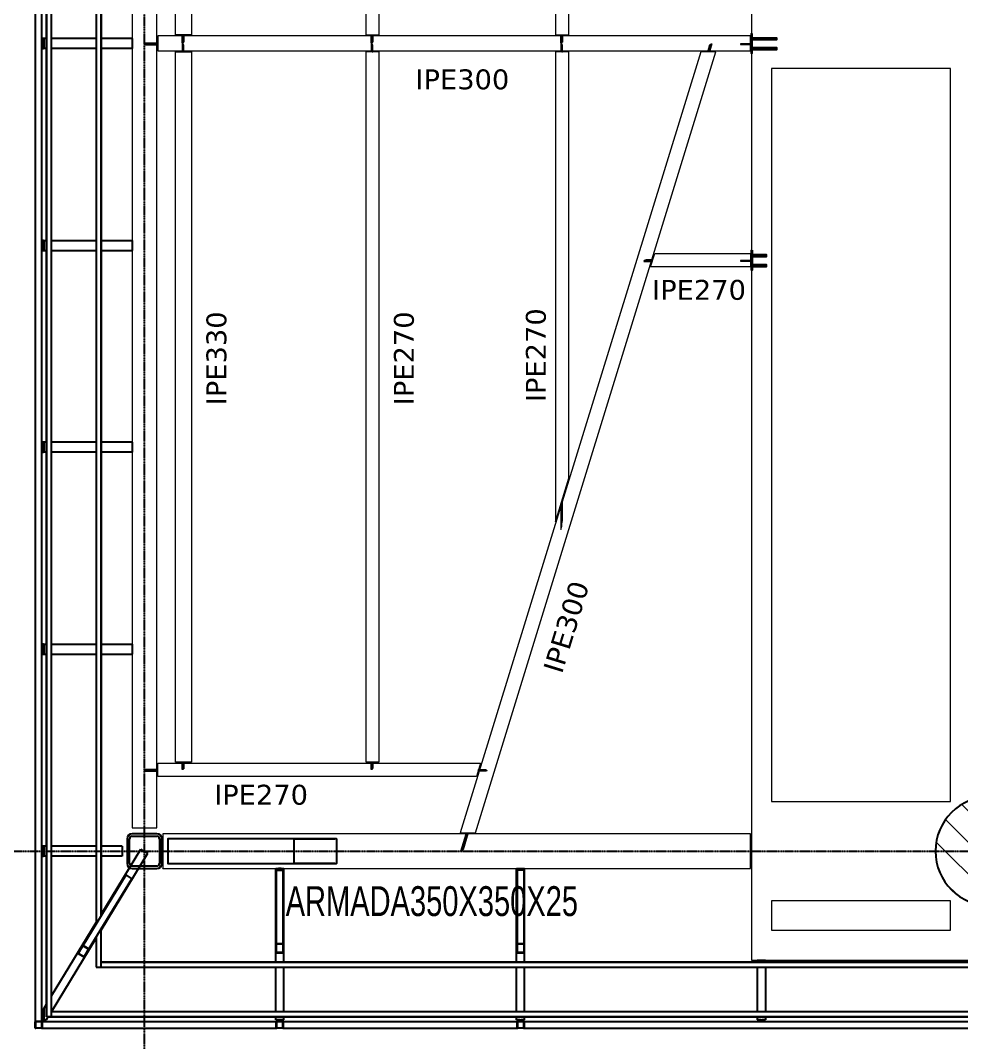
# Model space of a CAD drawing. Header units: millimetres. Extents: x -6598 to 74598, y -11659 to 33736.
# Drawn here: x -1246 to 8212, y -1925 to 8353 of the extents above; entities that cross this region are included whole.
import ezdxf

# ---------------------------------------------------------------- set-up
doc = ezdxf.new("R2010")
doc.units = ezdxf.units.MM
doc.header["$LTSCALE"] = 0.95
doc.linetypes.add('DXK_LINE_DOT3', pattern=[5.9187, 2.979, -0.9799, 0.9799, -0.9799])
for name, color, linetype, lineweight in [('0-1', 7, 'Continuous', 5), ('E_B_PLACA-1', 10, 'Continuous', 25), ('E_B_PLACA-2', 254, 'Continuous', 25), ('E_COLUMNAS', 1, 'Continuous', 18), ('E_COLUMNAS-1', 254, 'Continuous', 25), ('E_COLUMNAS-2', 1, 'Continuous', 9), ('E_COLUMNAS-3', 1, 'Continuous', 35), ('E_COLUMNAS-4', 1, 'Continuous', 25), ('E_TEXTO', 3, 'Continuous', 9), ('E_VIGAS', 5, 'Continuous', 9), ('E_VIGAS-1', 5, 'Continuous', 25), ('E_VIGAS-2', 10, 'Continuous', 25), ('E_VIGAS-3', 5, 'Continuous', 25), ('HCB-VIGAS', 4, 'Continuous', 15), ('S-COLS-HDLN-1', 52, 'Continuous', 9)]:
    doc.layers.add(name, color=color, linetype=linetype, lineweight=lineweight)
doc.layers.add('HCB-EJES', color=1, linetype='Continuous')
doc.layers.add('HCB-PLATINAS', color=5, linetype='Continuous')
doc.styles.add('Arial Narrow', font='', dxfattribs={"width": 0.85, "height": 0.3})
doc.styles.add('VERDANA', font='verdana.ttf')
doc.styles.get('Arial Narrow').set_extended_font_data('Arial Narrow')

# ---------------------------------------------------------------- blocks, each defined once
blk = doc.blocks.new('EST_SFM_VIGA-METALICA-SECCION-C - EST_SFM_VIGA-METALICA-UPN160-1602621-_58_00m_N_E_-NIVEL-15 DOC')
at = {"layer": 'E_VIGAS-1'}
for p, q in [((14.466, 0.047), (-14.455, 0.047)), ((14.471, 0.047), (14.468, 0.047)), ((14.471, 0.047), (14.471, -0.016)), ((-14.46, -0.018), (14.471, -0.018))]:
    blk.add_line(p, q, dxfattribs=at)
blk = doc.blocks.new('EST_SFM_VIGA-METALICA-SECCION-C - EST_SFM_VIGA-METALICA-UPN100-1529610-_58_00m_N_E_-NIVEL-15 DOC')
at = {"layer": 'E_VIGAS-2'}
for p, q in [((14.393, 0.032), (-14.441, 0.032)), ((14.393, 0.032), (14.393, -0.018)), ((-14.442, -0.018), (14.393, -0.018))]:
    blk.add_line(p, q, dxfattribs=at)
blk = doc.blocks.new('EST_SFM_VIGA-METALICA-SECCION-C - EST_SFM_VIGA-METALICA-UPN100-1529678-_58_00m_N_E_-NIVEL-15 DOC')
at = {"layer": 'E_VIGAS-2'}
for p, q in [((13.374, 0.018), (-13.422, 0.018)), ((13.894, 0.018), (13.507, 0.018)), ((13.894, 0.018), (13.894, -0.032)), ((-13.504, -0.032), (13.456, -0.032)), ((13.59, -0.032), (13.893, -0.032))]:
    blk.add_line(p, q, dxfattribs=at)
blk = doc.blocks.new('EST_SFM_VIGA-METALICA-SECCION-C - EST_SFM_VIGA-METALICA-UPN100-1527742-_58_00m_N_E_-NIVEL-15 DOC')
at = {"layer": 'E_VIGAS-2'}
for p, q in [((-34.827, -0.032), (-34.827, 0.018)), ((34.044, 0.018), (-34.827, 0.018)), ((-34.827, -0.032), (34.044, -0.032))]:
    blk.add_line(p, q, dxfattribs=at)
blk = doc.blocks.new('EST_SFM_VIGA-METALICA-SECCION-C - EST_SFM_VIGA-METALICA-UPN100-1527772-_58_00m_N_E_-NIVEL-15 DOC')
at = {"layer": 'E_VIGAS-2'}
for p, q in [((-34.929, -0.018), (-34.929, 0.032)), ((34.942, 0.032), (-34.929, 0.032)), ((-34.929, -0.018), (34.942, -0.018))]:
    blk.add_line(p, q, dxfattribs=at)
blk = doc.blocks.new('EST_SFM_VIGA-METALICA-SECCION-C - EST_SFM_VIGA-METALICA-UPN160-1579051-_58_00m_N_E_-NIVEL-15 DOC')
at = {"layer": 'E_VIGAS-1'}
for p, q in [((-35.108, 0.047), (-35.175, 0.047)), ((-32.753, 0.047), (-35.107, 0.047)), ((-32.685, 0.047), (-32.751, 0.047)), ((-30.333, 0.047), (-32.684, 0.047)), ((-30.265, 0.047), (-30.331, 0.047)), ((30.107, 0.047), (-30.264, 0.047)), ((-35.176, -0.018), (-35.176, -0.012)), ((-35.176, -0.018), (-35.17, -0.018)), ((-35.112, -0.018), (-32.747, -0.018)), ((-32.689, -0.018), (-30.327, -0.018)), ((-30.269, -0.018), (30.113, -0.018))]:
    blk.add_line(p, q, dxfattribs=at)
blk = doc.blocks.new('EST_SCM_COLUMNA-METALICA-SECCION-CUADRADA - EST_SCM_COLUMNA-TUBULAR-CUADRADA_PTEØ_70x70 e_3mm-1588091-_58_00m_N_E_-NIVEL-15 DOC')
at = {"layer": 'E_COLUMNAS-2'}
h = blk.add_hatch(dxfattribs=at)
h.set_pattern_fill('FP_1', color=256, style=0, pattern_type=2)
h.set_pattern_definition([(135, (75.225, -138.917), (-0.15909903, -0.15909903), [])])
h.paths.add_polyline_path([(0.029, -0.035), (0.033, -0.033), (0.035, -0.029), (0.031, -0.031)])
h.paths.add_polyline_path([(-0.029, -0.035), (-0.031, -0.031), (-0.035, -0.029), (-0.033, -0.033)])
h.paths.add_polyline_path([(0.029, -0.035), (0.029, -0.032), (-0.029, -0.032), (-0.029, -0.035), (0.002, -0.035)])
h.paths.add_polyline_path([(0.035, 0.029), (0.033, 0.033), (0.029, 0.035), (0.031, 0.031)])
h.paths.add_polyline_path([(0.035, -0.029), (0.035, 0.029), (0.032, 0.029), (0.032, -0.029)])
h.paths.add_polyline_path([(-0.035, 0.029), (-0.031, 0.031), (-0.029, 0.035), (-0.033, 0.033)])
h.paths.add_polyline_path([(-0.032, -0.029), (-0.032, 0.029), (-0.035, 0.029), (-0.035, -0.029)])
h.paths.add_polyline_path([(0.029, 0.032), (0.029, 0.035), (-0.029, 0.035), (-0.029, 0.032), (0.002, 0.032)])
at = {"layer": 'E_COLUMNAS-1'}
for p, q in [((-0.035, -0.029), (-0.035, 0.029)), ((-0.032, 0.029), (-0.032, -0.029)), ((-0.029, 0.035), (0.029, 0.035)), ((0.029, 0.032), (-0.029, 0.032)), ((0.032, -0.029), (0.032, 0.029)), ((0.035, 0.029), (0.035, -0.029)), ((-0.029, -0.032), (0.029, -0.032)), ((0.029, -0.035), (-0.029, -0.035))]:
    blk.add_line(p, q, dxfattribs=at)
for centre, radius, start, end in [((-0.029, 0.029), 0.006, 90, 180), ((-0.029, 0.029), 0.003, 90, 180), ((0.029, 0.029), 0.006, 0, 90), ((0.029, 0.029), 0.003, 0, 90), ((0.029, 0.029), 0.006, 10, 80), ((0.029, 0.029), 0.003, 30, 60), ((-0.029, -0.029), 0.006, 180, 270), ((-0.029, -0.029), 0.003, 180, 270), ((0.029, -0.029), 0.003, 270, 360), ((0.029, -0.029), 0.006, 270, 0)]:
    blk.add_arc(centre, radius, start, end, dxfattribs=at)
blk = doc.blocks.new('EST_SCM_COLUMNA-METALICA-SECCION-CUADRADA - EST_SCM_COLUMNA-TUBULAR-CUADRADA_PTEØ_70x70 e_3mm-V3-_58_00m_N_E_-NIVEL-15 DOC')
at = {"layer": 'E_COLUMNAS-1'}
for p, q in [((-0.035, -0.029), (-0.035, 0.029)), ((-0.032, 0.029), (-0.032, -0.029)), ((-0.029, 0.035), (0.029, 0.035)), ((0.029, 0.032), (-0.029, 0.032)), ((0.032, -0.029), (0.032, 0.029)), ((0.035, 0.029), (0.035, -0.029)), ((-0.029, -0.032), (0.029, -0.032)), ((0.029, -0.035), (-0.029, -0.035))]:
    blk.add_line(p, q, dxfattribs=at)
for centre, radius, start, end in [((-0.029, 0.029), 0.006, 90, 180), ((-0.029, 0.029), 0.006, 90, 170), ((-0.029, 0.029), 0.003, 90, 180), ((-0.029, 0.029), 0.003, 90, 150), ((0.029, 0.029), 0.006, 0, 90), ((0.029, 0.029), 0.006, 10, 90), ((0.029, 0.029), 0.003, 0, 90), ((0.029, 0.029), 0.003, 30, 90), ((-0.029, -0.029), 0.006, 180, 270), ((-0.029, -0.029), 0.003, 180, 270), ((0.029, -0.029), 0.003, 270, 360), ((0.029, -0.029), 0.006, 270, 0)]:
    blk.add_arc(centre, radius, start, end, dxfattribs=at)
blk = doc.blocks.new('EST_SCM_COLUMNA-METALICA-SECCION-CUADRADA - EST_SCM_COLUMNA-TUBULAR-CUADRADA_PTEØ_70x70 e_3mm-V4-_58_00m_N_E_-NIVEL-15 DOC')
at = {"layer": 'E_COLUMNAS-1'}
for p, q in [((-0.035, -0.029), (-0.035, 0.029)), ((-0.032, 0.029), (-0.032, -0.029)), ((-0.029, 0.035), (0.029, 0.035)), ((0.029, 0.032), (-0.029, 0.032)), ((0.032, -0.029), (0.032, 0.029)), ((0.035, 0.029), (0.035, -0.029)), ((-0.029, -0.032), (0.029, -0.032)), ((0.029, -0.035), (-0.029, -0.035))]:
    blk.add_line(p, q, dxfattribs=at)
for centre, radius, start, end in [((-0.029, 0.029), 0.006, 90, 180), ((-0.029, 0.029), 0.006, 90, 170), ((-0.029, 0.029), 0.003, 90, 180), ((-0.029, 0.029), 0.003, 90, 150), ((0.029, 0.029), 0.006, 0, 90), ((0.029, 0.029), 0.006, 10, 90), ((0.029, 0.029), 0.003, 0, 90), ((0.029, 0.029), 0.003, 30, 90), ((-0.029, -0.029), 0.006, 180, 270), ((-0.029, -0.029), 0.003, 180, 270), ((0.029, -0.029), 0.003, 270, 360), ((0.029, -0.029), 0.006, 270, 0)]:
    blk.add_arc(centre, radius, start, end, dxfattribs=at)
blk = doc.blocks.new('DCTIB_CNI_EST_MOD-1A-FAC_0001_rvt-1-_58_00m_N_E_-NIVEL-15 DOC')
at = {"layer": 'E_VIGAS'}
h = blk.add_hatch(dxfattribs=at)
h.set_pattern_fill('FP_2', color=256, style=0, pattern_type=2)
h.set_pattern_definition([(45, (0, 0), (-0.376888, 0.376888), []), (45, (0, 0.571), (-0.376888, 0.376888), [])])
h.paths.add_polyline_path([(-72.834, 139.641), (-72.77, 139.641), (-72.77, 139.643), (-72.834, 139.643)])
h.paths.add_polyline_path([(-72.837, 139.645), (-72.836, 139.645), (-72.837, 139.727)])
h.paths.add_polyline_path([(-72.769, 139.645), (-72.767, 139.645), (-72.769, 139.727)])
h.paths.add_polyline_path([(-72.834, 139.729), (-72.77, 139.729), (-72.77, 139.731), (-72.834, 139.731)])
at = {"layer": 'E_B_PLACA-1'}
for p, q in [((-75.147, 138.995), (-75.147, 167.83)), ((-74.597, 166.81), (-74.597, 140.014)), ((-74.597, 139.545), (-5.727, 139.545)), ((-5.177, 138.995), (-75.147, 138.995))]:
    blk.add_line(p, q, dxfattribs=at)
at = {"layer": 'E_B_PLACA-2'}
for p, q in [((-75.147, 167.83), (-75.147, 138.995)), ((-74.597, 140.014), (-74.597, 166.81)), ((-5.727, 139.545), (-74.597, 139.545)), ((-75.147, 138.995), (-5.177, 138.995))]:
    blk.add_line(p, q, dxfattribs=at)
at = {"layer": 'E_COLUMNAS-1'}
for centre, radius, start, end in [((-75.196, 138.946), 0.006, 10, 80), ((-75.196, 138.946), 0.006, 10, 80), ((-75.196, 138.946), 0.003, 30, 60), ((-75.196, 138.946), 0.003, 30, 60), ((-72.831, 138.946), 0.006, 90, 170), ((-72.831, 138.946), 0.006, 90, 170), ((-72.831, 138.946), 0.003, 90, 150), ((-72.831, 138.946), 0.003, 90, 150), ((-72.773, 138.946), 0.006, 10, 90), ((-72.773, 138.946), 0.006, 10, 90), ((-72.773, 138.946), 0.003, 30, 90), ((-72.773, 138.946), 0.003, 30, 90), ((-70.411, 138.946), 0.006, 90, 170), ((-70.411, 138.946), 0.006, 90, 170), ((-70.411, 138.946), 0.003, 90, 150), ((-70.411, 138.946), 0.003, 90, 150), ((-70.353, 138.946), 0.006, 10, 90), ((-70.353, 138.946), 0.006, 10, 90), ((-70.353, 138.946), 0.003, 30, 90), ((-70.353, 138.946), 0.003, 30, 90)]:
    blk.add_arc(centre, radius, start, end, dxfattribs=at)
at = {"layer": 'E_VIGAS-1'}
for p, q in [((-75.177, 148.835), (-75.195, 148.835)), ((-75.177, 148.835), (-75.175, 148.835)), ((-75.177, 148.798), (-75.177, 148.835)), ((-75.175, 148.735), (-75.175, 148.835)), ((-75.175, 148.835), (-75.175, 148.735)), ((-75.147, 148.835), (-75.175, 148.835)), ((-74.647, 148.835), (-75.097, 148.835)), ((-74.287, 148.835), (-74.597, 148.835)), ((-74.287, 148.835), (-74.287, 148.735)), ((-75.195, 148.788), (-75.181, 148.788)), ((-75.181, 148.782), (-75.195, 148.782)), ((-75.195, 148.735), (-75.177, 148.735)), ((-75.181, 148.788), (-75.176, 148.788)), ((-75.181, 148.788), (-75.176, 148.788)), ((-75.177, 148.788), (-75.181, 148.788)), ((-75.176, 148.782), (-75.181, 148.782)), ((-75.181, 148.782), (-75.177, 148.782)), ((-75.176, 148.782), (-75.181, 148.782)), ((-75.177, 148.735), (-75.177, 148.772)), ((-75.175, 148.735), (-75.177, 148.735)), ((-75.147, 148.735), (-75.175, 148.735)), ((-74.647, 148.735), (-75.097, 148.735)), ((-74.287, 148.735), (-74.597, 148.735)), ((-75.177, 146.804), (-75.195, 146.804)), ((-75.177, 146.767), (-75.177, 146.804)), ((-75.177, 146.804), (-75.175, 146.804)), ((-75.175, 146.704), (-75.175, 146.804)), ((-75.175, 146.804), (-75.147, 146.804)), ((-75.175, 146.804), (-75.175, 146.704)), ((-75.097, 146.804), (-74.647, 146.804)), ((-74.597, 146.804), (-74.286, 146.804)), ((-74.286, 146.804), (-74.286, 146.704)), ((-75.195, 146.757), (-75.181, 146.757)), ((-75.181, 146.752), (-75.195, 146.752)), ((-75.195, 146.704), (-75.177, 146.704)), ((-75.181, 146.757), (-75.176, 146.757)), ((-75.181, 146.757), (-75.176, 146.757)), ((-75.177, 146.757), (-75.181, 146.757)), ((-75.176, 146.752), (-75.181, 146.752)), ((-75.181, 146.752), (-75.177, 146.752)), ((-75.176, 146.752), (-75.181, 146.752)), ((-75.177, 146.704), (-75.177, 146.742)), ((-75.175, 146.704), (-75.177, 146.704)), ((-75.175, 146.704), (-75.147, 146.704)), ((-75.097, 146.704), (-74.647, 146.704)), ((-74.597, 146.704), (-74.286, 146.704)), ((-75.177, 144.774), (-75.195, 144.774)), ((-75.195, 144.726), (-75.181, 144.726)), ((-75.181, 144.721), (-75.195, 144.721)), ((-75.181, 144.726), (-75.176, 144.726)), ((-75.181, 144.726), (-75.176, 144.726)), ((-75.177, 144.726), (-75.181, 144.726)), ((-75.176, 144.721), (-75.181, 144.721)), ((-75.181, 144.721), (-75.177, 144.721)), ((-75.176, 144.721), (-75.181, 144.721)), ((-75.177, 144.774), (-75.175, 144.774)), ((-75.177, 144.736), (-75.177, 144.774)), ((-75.175, 144.674), (-75.175, 144.774)), ((-75.175, 144.774), (-75.175, 144.674)), ((-75.147, 144.774), (-75.175, 144.774)), ((-74.647, 144.774), (-75.097, 144.774)), ((-74.286, 144.774), (-74.597, 144.774)), ((-74.286, 144.774), (-74.286, 144.674)), ((-75.195, 144.674), (-75.177, 144.674)), ((-75.177, 144.674), (-75.177, 144.711)), ((-75.175, 144.674), (-75.177, 144.674)), ((-75.147, 144.674), (-75.175, 144.674)), ((-74.647, 144.674), (-75.097, 144.674)), ((-74.286, 144.674), (-74.597, 144.674)), ((-75.177, 142.743), (-75.195, 142.743)), ((-75.195, 142.696), (-75.181, 142.696)), ((-75.181, 142.69), (-75.195, 142.69)), ((-75.181, 142.696), (-75.176, 142.696)), ((-75.181, 142.696), (-75.176, 142.696)), ((-75.177, 142.696), (-75.181, 142.696)), ((-75.176, 142.69), (-75.181, 142.69)), ((-75.181, 142.69), (-75.177, 142.69)), ((-75.176, 142.69), (-75.181, 142.69)), ((-75.177, 142.706), (-75.177, 142.743)), ((-75.177, 142.743), (-75.175, 142.743)), ((-75.177, 142.643), (-75.177, 142.68)), ((-75.175, 142.643), (-75.175, 142.743)), ((-75.175, 142.743), (-75.147, 142.743)), ((-75.175, 142.743), (-75.175, 142.643)), ((-75.097, 142.743), (-74.647, 142.743)), ((-74.597, 142.743), (-74.287, 142.743)), ((-74.287, 142.743), (-74.287, 142.643)), ((-75.195, 142.643), (-75.177, 142.643)), ((-75.175, 142.643), (-75.177, 142.643)), ((-75.175, 142.643), (-75.147, 142.643)), ((-75.097, 142.643), (-74.647, 142.643)), ((-74.597, 142.643), (-74.287, 142.643)), ((-75.177, 140.712), (-75.195, 140.712)), ((-75.177, 140.712), (-75.175, 140.712)), ((-75.177, 140.675), (-75.177, 140.712)), ((-75.175, 140.612), (-75.175, 140.712)), ((-75.175, 140.712), (-75.175, 140.612)), ((-75.147, 140.712), (-75.175, 140.712)), ((-74.647, 140.712), (-75.097, 140.712)), ((-74.387, 140.712), (-74.597, 140.712)), ((-74.387, 140.712), (-74.387, 140.612)), ((-75.195, 140.665), (-75.181, 140.665)), ((-75.181, 140.66), (-75.195, 140.66)), ((-75.195, 140.612), (-75.177, 140.612)), ((-75.181, 140.665), (-75.176, 140.665)), ((-75.181, 140.665), (-75.176, 140.665)), ((-75.177, 140.665), (-75.181, 140.665)), ((-75.176, 140.66), (-75.181, 140.66)), ((-75.181, 140.66), (-75.177, 140.66)), ((-75.176, 140.66), (-75.181, 140.66)), ((-75.177, 140.612), (-75.177, 140.65)), ((-75.175, 140.612), (-75.177, 140.612)), ((-75.147, 140.612), (-75.175, 140.612)), ((-74.647, 140.612), (-75.097, 140.612)), ((-74.597, 140.027), (-74.197, 140.684)), ((-74.597, 139.869), (-74.127, 140.641)), ((-74.387, 140.612), (-74.597, 140.612)), ((-74.197, 140.684), (-74.127, 140.641)), ((-74.35, 140.421), (-74.782, 139.711)), ((-74.291, 140.389), (-74.346, 140.423)), ((-72.843, 140.488), (-72.815, 140.488)), ((-72.843, 140.487), (-72.761, 140.487)), ((-72.843, 139.545), (-72.843, 140.487)), ((-72.837, 140.465), (-72.837, 139.727)), ((-72.77, 140.469), (-72.834, 140.469)), ((-72.805, 140.488), (-72.805, 140.487)), ((-72.8, 140.488), (-72.805, 140.488)), ((-72.8, 140.487), (-72.8, 140.488)), ((-72.789, 140.488), (-72.761, 140.488)), ((-72.767, 139.727), (-72.767, 140.465)), ((-72.761, 139.545), (-72.761, 140.487)), ((-70.423, 140.488), (-70.341, 140.488)), ((-70.423, 139.545), (-70.423, 140.488)), ((-70.417, 140.468), (-70.417, 139.727)), ((-70.35, 140.472), (-70.414, 140.472)), ((-70.347, 139.727), (-70.347, 140.468)), ((-70.341, 139.545), (-70.341, 140.488)), ((-74.723, 139.675), (-74.29, 140.384)), ((-75.097, 139.206), (-74.647, 139.944)), ((-75.097, 139.048), (-74.647, 139.787)), ((-74.782, 139.711), (-74.828, 139.637)), ((-74.826, 139.637), (-74.781, 139.711)), ((-74.779, 139.714), (-74.781, 139.711)), ((-74.779, 139.712), (-74.724, 139.678)), ((-74.723, 139.68), (-74.778, 139.713)), ((-72.837, 139.727), (-72.837, 139.645)), ((-72.836, 139.731), (-72.836, 139.727)), ((-72.836, 139.645), (-72.836, 139.727)), ((-72.77, 139.731), (-72.834, 139.731)), ((-72.834, 139.729), (-72.77, 139.729)), ((-72.769, 139.727), (-72.769, 139.731)), ((-72.769, 139.727), (-72.769, 139.645)), ((-72.767, 139.645), (-72.767, 139.727)), ((-70.417, 139.727), (-70.417, 139.645)), ((-70.416, 139.731), (-70.416, 139.727)), ((-70.416, 139.645), (-70.416, 139.727)), ((-70.35, 139.731), (-70.414, 139.731)), ((-70.414, 139.729), (-70.35, 139.729)), ((-70.349, 139.727), (-70.349, 139.731)), ((-70.349, 139.727), (-70.349, 139.645)), ((-70.347, 139.645), (-70.347, 139.727)), ((-74.827, 139.632), (-74.772, 139.599)), ((-74.822, 139.644), (-74.826, 139.637)), ((-74.771, 139.601), (-74.826, 139.634)), ((-74.724, 139.676), (-74.769, 139.602)), ((-74.769, 139.602), (-74.765, 139.609)), ((-74.768, 139.601), (-74.723, 139.675)), ((-72.836, 139.652), (-72.836, 139.645)), ((-72.77, 139.643), (-72.834, 139.643)), ((-72.834, 139.641), (-72.77, 139.641)), ((-72.769, 139.645), (-72.769, 139.652)), ((-70.416, 139.652), (-70.416, 139.645)), ((-70.35, 139.643), (-70.414, 139.643)), ((-70.414, 139.641), (-70.35, 139.641)), ((-70.349, 139.645), (-70.349, 139.652)), ((-72.843, 139.045), (-72.843, 139.495)), ((-72.761, 139.045), (-72.761, 139.495)), ((-70.423, 139.045), (-70.423, 139.495)), ((-70.341, 139.045), (-70.341, 139.495)), ((-68.003, 139.567), (-67.921, 139.567)), ((-68.003, 139.567), (-68.003, 139.545)), ((-68.003, 139.495), (-68.003, 139.052)), ((-67.921, 139.567), (-67.921, 139.545)), ((-67.921, 139.495), (-67.921, 139.052)), ((-75.176, 139.065), (-75.195, 139.033)), ((-75.176, 139.023), (-75.176, 139.076)), ((-75.175, 139.078), (-75.147, 139.124)), ((-75.175, 139.078), (-75.175, 138.967)), ((-75.181, 138.994), (-75.178, 138.999)), ((-75.178, 138.99), (-75.181, 138.984)), ((-75.176, 138.966), (-75.176, 138.972)), ((-75.176, 138.972), (-75.176, 138.966)), ((-75.147, 138.966), (-75.176, 138.966)), ((-75.175, 138.967), (-75.147, 138.967)), ((-75.175, 138.961), (-75.174, 138.959)), ((-75.166, 138.947), (-75.155, 138.966)), ((-75.147, 138.967), (-75.13, 138.995)), ((-72.843, 138.967), (-72.843, 138.995)), ((-72.761, 138.967), (-72.843, 138.967)), ((-72.843, 138.966), (-72.843, 138.967)), ((-72.843, 138.967), (-72.761, 138.967)), ((-72.843, 138.966), (-72.815, 138.966)), ((-72.815, 138.966), (-72.843, 138.966)), ((-72.805, 138.961), (-72.805, 138.966)), ((-72.805, 138.952), (-72.805, 138.961)), ((-72.8, 138.966), (-72.8, 138.961)), ((-72.8, 138.961), (-72.8, 138.952)), ((-72.761, 138.966), (-72.789, 138.966)), ((-72.789, 138.966), (-72.761, 138.966)), ((-72.761, 138.967), (-72.761, 138.995)), ((-72.761, 138.967), (-72.761, 138.966)), ((-70.423, 138.967), (-70.423, 138.995)), ((-70.423, 138.966), (-70.423, 138.967)), ((-70.423, 138.967), (-70.341, 138.967)), ((-70.395, 138.966), (-70.423, 138.966)), ((-70.385, 138.961), (-70.385, 138.966)), ((-70.385, 138.952), (-70.385, 138.961)), ((-70.38, 138.966), (-70.38, 138.961)), ((-70.38, 138.961), (-70.38, 138.952)), ((-70.341, 138.966), (-70.369, 138.966)), ((-70.341, 138.967), (-70.341, 138.995)), ((-70.341, 138.967), (-70.341, 138.966)), ((-68.003, 138.995), (-68.003, 138.967)), ((-68.003, 138.967), (-67.921, 138.967)), ((-68.003, 138.966), (-68.003, 138.967)), ((-67.975, 138.966), (-68.003, 138.966)), ((-67.965, 138.961), (-67.965, 138.966)), ((-67.965, 138.947), (-67.965, 138.961)), ((-67.96, 138.966), (-67.96, 138.961)), ((-67.96, 138.961), (-67.96, 138.947)), ((-67.921, 138.966), (-67.949, 138.966)), ((-67.921, 138.995), (-67.921, 138.967)), ((-67.921, 138.967), (-67.921, 138.966)), ((-75.173, 138.957), (-75.172, 138.955)), ((-75.171, 138.952), (-75.171, 138.95)), ((-72.805, 138.947), (-72.805, 138.949)), ((-72.8, 138.949), (-72.8, 138.947)), ((-70.385, 138.947), (-70.385, 138.949)), ((-70.38, 138.949), (-70.38, 138.947))]:
    blk.add_line(p, q, dxfattribs=at)
at = {"layer": 'E_VIGAS-1', "flags": 128}
for points in [[(-74.35, 140.421), (-74.35, 140.422), (-74.349, 140.422), (-74.348, 140.423), (-74.348, 140.423), (-74.347, 140.423), (-74.346, 140.423), (-74.346, 140.423)], [(-72.834, 140.469), (-72.835, 140.469), (-72.835, 140.468), (-72.836, 140.468), (-72.836, 140.467), (-72.837, 140.466), (-72.837, 140.466), (-72.837, 140.465)], [(-72.767, 140.465), (-72.767, 140.466), (-72.767, 140.466), (-72.768, 140.467), (-72.768, 140.468), (-72.769, 140.468), (-72.769, 140.469), (-72.77, 140.469)], [(-70.414, 140.472), (-70.415, 140.471), (-70.415, 140.471), (-70.416, 140.471), (-70.416, 140.47), (-70.417, 140.469), (-70.417, 140.469), (-70.417, 140.468)], [(-70.347, 140.468), (-70.347, 140.469), (-70.347, 140.469), (-70.348, 140.47), (-70.348, 140.471), (-70.349, 140.471), (-70.349, 140.471), (-70.35, 140.472)], [(-74.291, 140.389), (-74.29, 140.389), (-74.29, 140.388), (-74.29, 140.388), (-74.29, 140.387), (-74.29, 140.386), (-74.29, 140.385), (-74.29, 140.384)], [(-74.778, 139.713), (-74.778, 139.714), (-74.779, 139.714), (-74.78, 139.714), (-74.78, 139.713), (-74.781, 139.713), (-74.782, 139.712), (-74.782, 139.711)], [(-74.781, 139.711), (-74.781, 139.711), (-74.78, 139.711), (-74.78, 139.712), (-74.78, 139.712), (-74.779, 139.712), (-74.779, 139.712), (-74.779, 139.712)], [(-72.834, 139.731), (-72.835, 139.731), (-72.835, 139.731), (-72.836, 139.73), (-72.836, 139.73), (-72.837, 139.729), (-72.837, 139.728), (-72.837, 139.727)], [(-72.836, 139.727), (-72.836, 139.728), (-72.835, 139.728), (-72.835, 139.728), (-72.835, 139.729), (-72.835, 139.729), (-72.834, 139.729), (-72.834, 139.729)], [(-72.767, 139.727), (-72.767, 139.728), (-72.767, 139.729), (-72.768, 139.73), (-72.768, 139.73), (-72.769, 139.731), (-72.769, 139.731), (-72.77, 139.731)], [(-72.77, 139.729), (-72.77, 139.729), (-72.769, 139.729), (-72.769, 139.729), (-72.769, 139.728), (-72.769, 139.728), (-72.769, 139.728), (-72.769, 139.727)], [(-70.414, 139.731), (-70.415, 139.731), (-70.415, 139.731), (-70.416, 139.73), (-70.416, 139.73), (-70.417, 139.729), (-70.417, 139.728), (-70.417, 139.727)], [(-70.416, 139.727), (-70.416, 139.728), (-70.415, 139.728), (-70.415, 139.728), (-70.415, 139.729), (-70.415, 139.729), (-70.414, 139.729), (-70.414, 139.729)], [(-70.347, 139.727), (-70.347, 139.728), (-70.347, 139.729), (-70.348, 139.73), (-70.348, 139.73), (-70.349, 139.731), (-70.349, 139.731), (-70.35, 139.731)], [(-70.35, 139.729), (-70.35, 139.729), (-70.349, 139.729), (-70.349, 139.729), (-70.349, 139.728), (-70.349, 139.728), (-70.349, 139.728), (-70.349, 139.727)], [(-74.828, 139.637), (-74.828, 139.636), (-74.828, 139.636), (-74.828, 139.635), (-74.828, 139.634), (-74.828, 139.633), (-74.828, 139.633), (-74.827, 139.632)], [(-74.826, 139.634), (-74.826, 139.634), (-74.826, 139.635), (-74.827, 139.635), (-74.827, 139.635), (-74.827, 139.636), (-74.826, 139.636), (-74.826, 139.637)], [(-74.772, 139.599), (-74.772, 139.599), (-74.771, 139.599), (-74.77, 139.599), (-74.77, 139.599), (-74.769, 139.6), (-74.768, 139.6), (-74.768, 139.601)], [(-74.769, 139.602), (-74.769, 139.601), (-74.77, 139.601), (-74.77, 139.601), (-74.77, 139.601), (-74.771, 139.601), (-74.771, 139.601), (-74.771, 139.601), (-74.771, 139.601)], [(-72.837, 139.645), (-72.837, 139.644), (-72.837, 139.643), (-72.836, 139.642), (-72.836, 139.641), (-72.835, 139.641), (-72.835, 139.641), (-72.834, 139.641)], [(-72.834, 139.643), (-72.834, 139.643), (-72.835, 139.643), (-72.835, 139.643), (-72.835, 139.643), (-72.835, 139.644), (-72.836, 139.644), (-72.836, 139.645)], [(-72.77, 139.641), (-72.769, 139.641), (-72.769, 139.641), (-72.768, 139.641), (-72.768, 139.642), (-72.767, 139.643), (-72.767, 139.644), (-72.767, 139.645)], [(-72.769, 139.645), (-72.769, 139.644), (-72.769, 139.644), (-72.769, 139.643), (-72.769, 139.643), (-72.769, 139.643), (-72.77, 139.643), (-72.77, 139.643)], [(-70.417, 139.645), (-70.417, 139.644), (-70.417, 139.643), (-70.416, 139.642), (-70.416, 139.641), (-70.415, 139.641), (-70.415, 139.641), (-70.414, 139.641)], [(-70.414, 139.643), (-70.414, 139.643), (-70.415, 139.643), (-70.415, 139.643), (-70.415, 139.643), (-70.415, 139.644), (-70.416, 139.644), (-70.416, 139.645)], [(-70.35, 139.641), (-70.349, 139.641), (-70.349, 139.641), (-70.348, 139.641), (-70.348, 139.642), (-70.347, 139.643), (-70.347, 139.644), (-70.347, 139.645)], [(-70.349, 139.645), (-70.349, 139.644), (-70.349, 139.644), (-70.349, 139.643), (-70.349, 139.643), (-70.349, 139.643), (-70.35, 139.643), (-70.35, 139.643)], [(-75.176, 139.076), (-75.176, 139.077), (-75.175, 139.078)], [(-75.195, 138.971), (-75.191, 138.978), (-75.186, 138.987), (-75.181, 138.994)], [(-75.181, 138.984), (-75.186, 138.977), (-75.191, 138.968), (-75.195, 138.961)], [(-75.19, 138.971), (-75.186, 138.97), (-75.182, 138.968), (-75.178, 138.964), (-75.175, 138.96), (-75.172, 138.956), (-75.171, 138.951), (-75.17, 138.947)], [(-75.147, 138.967), (-75.147, 138.967), (-75.147, 138.966)]]:
    blk.add_lwpolyline(points, dxfattribs=at)
at = {"layer": 'E_VIGAS-1'}
for centre, start_param, end_param in [((-72.815, 140.488), 0, 1.570796), ((-72.815, 140.487), 4.974188, 5.497787), ((-72.815, 140.487), 6.021386, 6.283185), ((-72.789, 140.488), 1.570796, 3.141593), ((-72.789, 140.487), 3.141593, 3.403392), ((-72.789, 140.487), 3.926991, 4.45059)]:
    blk.add_ellipse(centre, major_axis=(0.0107, 0), ratio=0.002301, start_param=start_param, end_param=end_param, dxfattribs=at)
for points, knots in [([(-75.181, 148.788), (-75.181, 148.788), (-75.18, 148.788), (-75.179, 148.788), (-75.178, 148.79), (-75.177, 148.791), (-75.177, 148.792), (-75.177, 148.793), (-75.177, 148.795), (-75.177, 148.796), (-75.177, 148.798)], [0, 0, 0, 0, 0.142857, 0.285714, 0.428571, 0.571429, 0.678571, 0.732143, 0.785714, 1, 1, 1, 1]), ([(-75.177, 148.772), (-75.177, 148.773), (-75.177, 148.775), (-75.177, 148.777), (-75.177, 148.779), (-75.178, 148.781), (-75.179, 148.782), (-75.181, 148.782), (-75.181, 148.782)], [0, 0, 0, 0, 0.142857, 0.285714, 0.428571, 0.571429, 0.785714, 1, 1, 1, 1]), ([(-75.181, 146.757), (-75.181, 146.757), (-75.18, 146.757), (-75.179, 146.758), (-75.178, 146.759), (-75.177, 146.76), (-75.177, 146.762), (-75.177, 146.763), (-75.177, 146.764), (-75.177, 146.766), (-75.177, 146.767)], [0, 0, 0, 0, 0.142857, 0.285714, 0.428571, 0.571429, 0.678571, 0.732143, 0.785714, 1, 1, 1, 1]), ([(-75.177, 146.742), (-75.177, 146.742), (-75.177, 146.744), (-75.177, 146.746), (-75.177, 146.748), (-75.178, 146.75), (-75.179, 146.751), (-75.181, 146.752), (-75.181, 146.752)], [0, 0, 0, 0, 0.142857, 0.285714, 0.428571, 0.571429, 0.785714, 1, 1, 1, 1]), ([(-75.181, 144.726), (-75.181, 144.726), (-75.18, 144.727), (-75.179, 144.727), (-75.178, 144.728), (-75.177, 144.73), (-75.177, 144.731), (-75.177, 144.732), (-75.177, 144.734), (-75.177, 144.735), (-75.177, 144.736)], [0, 0, 0, 0, 0.142857, 0.285714, 0.428571, 0.571429, 0.678571, 0.732143, 0.785714, 1, 1, 1, 1]), ([(-75.177, 144.711), (-75.177, 144.712), (-75.177, 144.713), (-75.177, 144.716), (-75.177, 144.718), (-75.178, 144.719), (-75.179, 144.721), (-75.181, 144.721), (-75.181, 144.721)], [0, 0, 0, 0, 0.142857, 0.285714, 0.428571, 0.571429, 0.785714, 1, 1, 1, 1]), ([(-75.181, 142.696), (-75.181, 142.696), (-75.18, 142.696), (-75.179, 142.697), (-75.178, 142.698), (-75.177, 142.699), (-75.177, 142.7), (-75.177, 142.701), (-75.177, 142.703), (-75.177, 142.704), (-75.177, 142.706)], [0, 0, 0, 0, 0.142857, 0.285714, 0.428571, 0.571429, 0.678571, 0.732143, 0.785714, 1, 1, 1, 1]), ([(-75.177, 142.68), (-75.177, 142.681), (-75.177, 142.683), (-75.177, 142.685), (-75.177, 142.687), (-75.178, 142.689), (-75.179, 142.69), (-75.181, 142.69), (-75.181, 142.69)], [0, 0, 0, 0, 0.142857, 0.285714, 0.428571, 0.571429, 0.785714, 1, 1, 1, 1]), ([(-75.181, 140.665), (-75.181, 140.665), (-75.18, 140.665), (-75.179, 140.666), (-75.178, 140.667), (-75.177, 140.668), (-75.177, 140.67), (-75.177, 140.671), (-75.177, 140.672), (-75.177, 140.674), (-75.177, 140.675)], [0, 0, 0, 0, 0.142857, 0.285714, 0.428571, 0.571429, 0.678571, 0.732143, 0.785714, 1, 1, 1, 1]), ([(-75.177, 140.65), (-75.177, 140.651), (-75.177, 140.652), (-75.177, 140.654), (-75.177, 140.656), (-75.178, 140.658), (-75.179, 140.659), (-75.181, 140.66), (-75.181, 140.66)], [0, 0, 0, 0, 0.142857, 0.285714, 0.428571, 0.571429, 0.785714, 1, 1, 1, 1]), ([(-75.181, 138.994), (-75.18, 138.996), (-75.178, 139.001), (-75.177, 139.009), (-75.176, 139.016), (-75.176, 139.021), (-75.176, 139.023)], [0, 0, 0, 0, 0.285714, 0.571429, 0.785714, 1, 1, 1, 1]), ([(-75.176, 138.972), (-75.176, 138.973), (-75.176, 138.975), (-75.176, 138.977), (-75.176, 138.978), (-75.176, 138.979), (-75.177, 138.98), (-75.177, 138.98), (-75.177, 138.981), (-75.177, 138.982), (-75.177, 138.982), (-75.177, 138.982), (-75.177, 138.982), (-75.177, 138.982), (-75.177, 138.983), (-75.177, 138.984), (-75.177, 138.984), (-75.177, 138.985), (-75.177, 138.985), (-75.177, 138.985), (-75.177, 138.985), (-75.177, 138.985), (-75.178, 138.986), (-75.178, 138.986), (-75.178, 138.987), (-75.178, 138.987), (-75.179, 138.987), (-75.179, 138.987), (-75.179, 138.987), (-75.18, 138.987), (-75.18, 138.986), (-75.181, 138.986), (-75.181, 138.985), (-75.181, 138.984)], [0, 0, 0, 0, 0.142857, 0.214286, 0.25, 0.285714, 0.321429, 0.357143, 0.392857, 0.410714, 0.419643, 0.428571, 0.4375, 0.446429, 0.464286, 0.5, 0.535714, 0.553571, 0.5625, 0.571429, 0.580357, 0.589286, 0.607143, 0.642857, 0.678571, 0.714286, 0.75, 0.785714, 0.821429, 0.839286, 0.857143, 0.928571, 1, 1, 1, 1]), ([(-75.181, 138.984), (-75.181, 138.985), (-75.181, 138.986), (-75.18, 138.986), (-75.18, 138.987), (-75.179, 138.987), (-75.179, 138.987), (-75.179, 138.987), (-75.178, 138.987), (-75.178, 138.987)], [0, 0, 0, 0, 0.0714286, 0.1428571, 0.1607143, 0.1785714, 0.2142857, 0.25, 0.2857143, 0.2857143, 0.2857143, 0.2857143]), ([(-75.177, 138.982), (-75.177, 138.982), (-75.177, 138.982), (-75.177, 138.982), (-75.177, 138.981), (-75.177, 138.98), (-75.177, 138.98), (-75.176, 138.979), (-75.176, 138.978), (-75.176, 138.977), (-75.176, 138.975), (-75.176, 138.973), (-75.176, 138.972)], [0.5714286, 0.5714286, 0.5714286, 0.5714286, 0.5803571, 0.5892857, 0.6071429, 0.6428571, 0.6785714, 0.7142857, 0.75, 0.7857143, 0.8571429, 1, 1, 1, 1]), ([(-72.815, 138.966), (-72.814, 138.966), (-72.813, 138.966), (-72.81, 138.966), (-72.808, 138.965), (-72.806, 138.964), (-72.805, 138.963), (-72.805, 138.962), (-72.805, 138.961)], [0, 0, 0, 0, 0.142857, 0.285714, 0.428571, 0.571429, 0.785714, 1, 1, 1, 1]), ([(-72.805, 138.961), (-72.805, 138.962), (-72.805, 138.963), (-72.807, 138.965), (-72.808, 138.965), (-72.81, 138.966), (-72.811, 138.966), (-72.812, 138.966), (-72.814, 138.966), (-72.815, 138.966)], [0, 0, 0, 0, 0.285714, 0.428571, 0.571429, 0.678571, 0.732143, 0.785714, 1, 1, 1, 1]), ([(-72.789, 138.966), (-72.79, 138.966), (-72.791, 138.966), (-72.794, 138.966), (-72.796, 138.965), (-72.798, 138.965), (-72.799, 138.963), (-72.8, 138.962), (-72.8, 138.961)], [0, 0, 0, 0, 0.142857, 0.285714, 0.428571, 0.571429, 0.785714, 1, 1, 1, 1]), ([(-72.8, 138.961), (-72.8, 138.962), (-72.799, 138.963), (-72.798, 138.965), (-72.796, 138.965), (-72.795, 138.966), (-72.794, 138.966), (-72.792, 138.966), (-72.79, 138.966), (-72.789, 138.966)], [0, 0, 0, 0, 0.285714, 0.428571, 0.571429, 0.678571, 0.732143, 0.785714, 1, 1, 1, 1]), ([(-70.395, 138.966), (-70.394, 138.966), (-70.393, 138.966), (-70.39, 138.966), (-70.388, 138.965), (-70.386, 138.964), (-70.385, 138.963), (-70.385, 138.962), (-70.385, 138.961)], [0, 0, 0, 0, 0.142857, 0.285714, 0.428571, 0.571429, 0.785714, 1, 1, 1, 1]), ([(-70.385, 138.961), (-70.385, 138.962), (-70.385, 138.963), (-70.387, 138.965), (-70.388, 138.965), (-70.39, 138.966), (-70.391, 138.966), (-70.392, 138.966), (-70.394, 138.966), (-70.395, 138.966)], [0, 0, 0, 0, 0.285714, 0.428571, 0.571429, 0.678571, 0.732143, 0.785714, 1, 1, 1, 1]), ([(-70.369, 138.966), (-70.37, 138.966), (-70.371, 138.966), (-70.374, 138.966), (-70.376, 138.965), (-70.378, 138.964), (-70.379, 138.963), (-70.38, 138.962), (-70.38, 138.961)], [0, 0, 0, 0, 0.142857, 0.285714, 0.428571, 0.571429, 0.785714, 1, 1, 1, 1]), ([(-70.38, 138.961), (-70.38, 138.962), (-70.379, 138.963), (-70.378, 138.965), (-70.376, 138.965), (-70.375, 138.966), (-70.374, 138.966), (-70.372, 138.966), (-70.37, 138.966), (-70.369, 138.966)], [0, 0, 0, 0, 0.285714, 0.428571, 0.571429, 0.678571, 0.732143, 0.785714, 1, 1, 1, 1]), ([(-67.965, 138.961), (-67.965, 138.962), (-67.965, 138.963), (-67.967, 138.965), (-67.968, 138.965), (-67.97, 138.966), (-67.971, 138.966), (-67.972, 138.966), (-67.974, 138.966), (-67.975, 138.966)], [0, 0, 0, 0, 0.285714, 0.428571, 0.571429, 0.678571, 0.732143, 0.785714, 1, 1, 1, 1]), ([(-67.975, 138.966), (-67.974, 138.966), (-67.973, 138.966), (-67.97, 138.966), (-67.968, 138.965), (-67.966, 138.964), (-67.965, 138.963), (-67.965, 138.962), (-67.965, 138.961)], [0, 0, 0, 0, 0.142857, 0.285714, 0.428571, 0.571429, 0.785714, 1, 1, 1, 1]), ([(-67.96, 138.961), (-67.96, 138.962), (-67.959, 138.963), (-67.958, 138.965), (-67.956, 138.965), (-67.955, 138.966), (-67.954, 138.966), (-67.952, 138.966), (-67.95, 138.966), (-67.949, 138.966)], [0, 0, 0, 0, 0.285714, 0.428571, 0.571429, 0.678571, 0.732143, 0.785714, 1, 1, 1, 1]), ([(-67.949, 138.966), (-67.95, 138.966), (-67.951, 138.966), (-67.954, 138.966), (-67.956, 138.965), (-67.958, 138.964), (-67.959, 138.963), (-67.96, 138.962), (-67.96, 138.961)], [0, 0, 0, 0, 0.142857, 0.285714, 0.428571, 0.571429, 0.785714, 1, 1, 1, 1])]:
    blk.add_open_spline(points, degree=3, knots=knots, dxfattribs=at)
for points in [[(-75.178, 139.001), (-75.179, 139), (-75.18, 138.997), (-75.181, 138.995), (-75.181, 138.994)], [(-75.176, 139.023), (-75.176, 139.021), (-75.176, 139.018), (-75.177, 139.014), (-75.177, 139.011), (-75.177, 139.009)], [(-75.176, 138.966), (-75.176, 138.966), (-75.176, 138.967), (-75.175, 138.967), (-75.175, 138.967)]]:
    blk.add_open_spline(points, degree=3, dxfattribs=at)
at = {"layer": 'E_VIGAS-2'}
for p, q in [((-68.003, 139.051), (-68.003, 139.045)), ((-67.921, 139.052), (-67.921, 139.045))]:
    blk.add_line(p, q, dxfattribs=at)
at = {"layer": 'E_COLUMNAS-1'}
for name, p in [('EST_SCM_COLUMNA-METALICA-SECCION-CUADRADA - EST_SCM_COLUMNA-TUBULAR-CUADRADA_PTEØ_70x70 e_3mm-1588091-_58_00m_N_E_-NIVEL-15 DOC', (-75.225, 138.917)), ('EST_SCM_COLUMNA-METALICA-SECCION-CUADRADA - EST_SCM_COLUMNA-TUBULAR-CUADRADA_PTEØ_70x70 e_3mm-V3-_58_00m_N_E_-NIVEL-15 DOC', (-72.802, 138.917)), ('EST_SCM_COLUMNA-METALICA-SECCION-CUADRADA - EST_SCM_COLUMNA-TUBULAR-CUADRADA_PTEØ_70x70 e_3mm-V4-_58_00m_N_E_-NIVEL-15 DOC', (-70.382, 138.917))]:
    blk.add_blockref(name, p, dxfattribs=at)
at = {"layer": 'E_VIGAS-1'}
for name, p, rotation in [('EST_SFM_VIGA-METALICA-SECCION-C - EST_SFM_VIGA-METALICA-UPN160-1602621-_58_00m_N_E_-NIVEL-15 DOC', (-75.242, 153.418), 270), ('EST_SFM_VIGA-METALICA-SECCION-C - EST_SFM_VIGA-METALICA-UPN100-1529610-_58_00m_N_E_-NIVEL-15 DOC', (-75.13, 153.388), 269.9999999999999), ('EST_SFM_VIGA-METALICA-SECCION-C - EST_SFM_VIGA-METALICA-UPN100-1529678-_58_00m_N_E_-NIVEL-15 DOC', (-74.615, 153.388), 270.0000000000001)]:
    blk.add_blockref(name, p, dxfattribs=dict(at, rotation=rotation))
for name, p in [('EST_SFM_VIGA-METALICA-SECCION-C - EST_SFM_VIGA-METALICA-UPN100-1527742-_58_00m_N_E_-NIVEL-15 DOC', (-39.77, 139.527)), ('EST_SFM_VIGA-METALICA-SECCION-C - EST_SFM_VIGA-METALICA-UPN100-1527772-_58_00m_N_E_-NIVEL-15 DOC', (-40.169, 139.013)), ('EST_SFM_VIGA-METALICA-SECCION-C - EST_SFM_VIGA-METALICA-UPN160-1579051-_58_00m_N_E_-NIVEL-15 DOC', (-40.084, 138.9))]:
    blk.add_blockref(name, p, dxfattribs=at)
blk = doc.blocks.new('EST_SCM_COLUMNA-SECCION-CIRCULAR - EST_SCM_COLUMNA-CONCRETO-CIRCULAR_Ø_110cm-1246218-_58_00m_N_E_-NIVEL-15 DOC')
at = {"layer": 'E_COLUMNAS'}
h = blk.add_hatch(dxfattribs=at)
h.set_pattern_fill('FP_6', color=256, style=0, pattern_type=2)
h.set_pattern_definition([(135, (65.662, -140.662), (-0.15909903, -0.15909903), [])])
h.paths.add_polyline_path([(0.041, -0.548), (0.122, -0.536), (0.201, -0.512), (0.275, -0.476), (0.343, -0.43), (0.403, -0.374), (0.454, -0.31), (0.496, -0.239), (0.526, -0.162), (0.544, -0.082), (0.55, 0), (0.544, 0.082), (0.526, 0.162), (0.492, 0.245), (0.454, 0.31), (0.403, 0.374), (0.343, 0.43), (0.275, 0.476), (0.201, 0.512), (0.122, 0.536), (0.041, 0.548), (-0.041, 0.548), (-0.122, 0.536), (-0.201, 0.512), (-0.275, 0.476), (-0.343, 0.43), (-0.403, 0.374), (-0.454, 0.31), (-0.496, 0.239), (-0.526, 0.162), (-0.544, 0.082), (-0.55, 0), (-0.544, -0.082), (-0.526, -0.162), (-0.496, -0.239), (-0.454, -0.31), (-0.403, -0.374), (-0.343, -0.43), (-0.275, -0.476), (-0.201, -0.512), (-0.122, -0.536), (-0.041, -0.548)])
at = {"layer": 'E_COLUMNAS-4'}
for start, end in [(360, 180), (180, 360)]:
    blk.add_arc((0, 0), 0.55, start, end, dxfattribs=at)
blk = doc.blocks.new('EST_SCM_COLUMNA-METALICA-SECCION-CUADRADA - EST_SCM_COLUMNA-TUBULAR-CUADRADA_ARMADA_350X350X25-V17-_58_00m_N_E_-NIVEL-15 DOC')
at = {"layer": 'S-COLS-HDLN-1'}
h = blk.add_hatch(dxfattribs=at)
h.set_pattern_fill('FP_14', color=256, style=0, pattern_type=2)
h.set_pattern_definition([(135, (74.162, -140.662), (-0.15909903, -0.15909903), [])])
h.paths.add_polyline_path([(-0.125, -0.175), (0.125, -0.175), (0.144, -0.171), (0.16, -0.16), (0.171, -0.144), (0.175, -0.125), (0.175, 0.125), (0.171, 0.144), (0.16, 0.16), (0.144, 0.171), (0.125, 0.175), (-0.125, 0.175), (-0.144, 0.171), (-0.16, 0.16), (-0.171, 0.144), (-0.175, 0.125), (-0.175, -0.125), (-0.171, -0.144), (-0.16, -0.16), (-0.144, -0.171)])
h.paths.add_polyline_path([(-0.07, -0.15), (-0.125, -0.15), (-0.138, -0.147), (-0.147, -0.138), (-0.15, -0.125), (-0.15, 0.125), (-0.147, 0.137), (-0.138, 0.147), (-0.125, 0.15), (0.125, 0.15), (0.137, 0.147), (0.147, 0.137), (0.15, 0.125), (0.15, -0.125), (0.146, -0.138), (0.137, -0.147), (0.125, -0.15)])
at = {"layer": 'E_COLUMNAS-4'}
for p, q in [((-0.175, 0.125), (-0.175, -0.125)), ((-0.15, -0.125), (-0.15, 0.125)), ((0.125, 0.175), (-0.125, 0.175)), ((-0.125, 0.15), (0.125, 0.15)), ((0.15, 0.125), (0.15, -0.125)), ((0.175, -0.125), (0.175, 0.125)), ((0.125, -0.15), (-0.125, -0.15)), ((-0.125, -0.175), (0.125, -0.175))]:
    blk.add_line(p, q, dxfattribs=at)
for centre, radius, start, end in [((-0.125, 0.125), 0.05, 90, 180), ((-0.125, 0.125), 0.025, 90, 180), ((0.125, 0.125), 0.05, 360, 90), ((0.125, 0.125), 0.025, 0, 90), ((-0.125, -0.125), 0.05, 180, 270), ((-0.125, -0.125), 0.025, 180, 270), ((0.125, -0.125), 0.025, 270, 0), ((0.125, -0.125), 0.05, 270, 360)]:
    blk.add_arc(centre, radius, start, end, dxfattribs=at)

msp = doc.modelspace()

# ---------------------------------------------------------------- hatches: boundary and pattern name
at = {"layer": 'E_VIGAS'}
h = msp.add_hatch(dxfattribs=at)
h.set_pattern_fill('FP_2', color=256, scale=1000, style=0, pattern_type=2)
h.set_pattern_definition([(45, (74162.1, -140662.37), (-376.888, 376.888), []), (45, (74162.1, -140091.37), (-376.888, 376.888), [])])
h.paths.add_polyline_path([(1925.4, -124.9), (1925.4, -122.9), (1507.6, -122.9), (1507.6, -124.9), (1912.3, -124.9)])
h.paths.add_polyline_path([(1928.8, -120.9), (1932.3, -120.9), (1932.3, 121.1), (1928.8, 121.1), (1928.8, 107.6)])
h.paths.add_polyline_path([(1500.7, -120.9), (1504.1, -120.9), (1504.1, 121.1), (1500.7, 121.1), (1500.7, 107.6)])
h.paths.add_polyline_path([(1912.3, 123.1), (1925.4, 123.1), (1925.4, 125.1), (1507.6, 125.1), (1507.6, 123.1), (1629.1, 123.1)])

# ---------------------------------------------------------------- linework, layer by layer
at = {"layer": 'E_VIGAS', "color": 30, "true_color": 0xf26722}
for points in [[(6101, 26596), (6101, -1095.8), (61901.2, -1095.7), (61901.1, 26596)], [(-124.1, 235.1), (125.9, 235.1), (125.9, 25265.1), (-124.1, 25265.1)], [(8100.9, 500.1), (8100.9, 7870.2), (6301, 7870.2), (6301, 500.1)], [(8100.9, -795.8), (8100.9, -499.9), (6301, -499.9), (6301, -795.8)]]:
    msp.add_lwpolyline(points, close=True, dxfattribs=at)
at = {"layer": 'E_VIGAS-3'}
for p, q in [((234.3, 121.1), (234.3, -120.9)), ((1507.6, 125.1), (241.2, 125.1)), ((1500.7, 121.1), (1500.7, -120.9)), ((1506.9, 123.1), (1501.6, 123.1)), ((1504.1, -120.9), (1504.1, 121.1)), ((1925.4, 125.1), (1507.6, 125.1)), ((1507.6, 123.1), (1912.3, 123.1)), ((1925.4, 123.1), (1912.3, 123.1)), ((1928.8, 121.1), (1928.8, -120.9)), ((1932.3, -120.9), (1932.3, 121.1)), ((187.7, -174.9), (187.7, -169.9)), ((241.2, -124.9), (1507.6, -124.9)), ((1501.6, -122.9), (1506.9, -122.9)), ((1912.3, -122.9), (1507.6, -122.9)), ((1507.6, -124.9), (1925.4, -124.9)), ((1912.3, -122.9), (1925.4, -122.9))]:
    msp.add_line(p, q, dxfattribs=at)
at = {"layer": 'E_VIGAS-3', "flags": 128}
for points in [[(241.2, 125.1), (239.8, 125), (238.6, 124.7), (237.4, 124.4), (236.3, 123.9), (235.5, 123.3), (234.8, 122.6), (234.4, 121.8), (234.3, 121.1)], [(1506.9, 125), (1506.2, 125), (1505, 124.7), (1503.8, 124.4), (1502.7, 123.9), (1501.9, 123.3), (1501.2, 122.6), (1500.8, 121.8), (1500.7, 121.1)], [(1504.1, 121.1), (1504.2, 121.4), (1504.4, 121.8), (1504.7, 122.2), (1505.2, 122.5), (1505.7, 122.7), (1506.3, 122.9), (1506.9, 123), (1507.6, 123.1)], [(1932.3, 121.1), (1932.1, 121.8), (1931.7, 122.6), (1931.1, 123.3), (1930.2, 123.9), (1929.2, 124.4), (1928, 124.7), (1926.7, 125), (1925.4, 125.1)], [(1925.4, 123.1), (1926, 123), (1926.7, 122.9), (1927.3, 122.7), (1927.8, 122.5), (1928.2, 122.2), (1928.5, 121.8), (1928.7, 121.4), (1928.8, 121.1)], [(234.3, -120.9), (234.4, -121.7), (234.8, -122.5), (235.5, -123.2), (236.3, -123.8), (237.4, -124.3), (238.6, -124.6), (239.8, -124.9), (241.2, -124.9)], [(1500.7, -120.9), (1500.8, -121.7), (1501.2, -122.5), (1501.9, -123.2), (1502.7, -123.8), (1503.8, -124.3), (1505, -124.6), (1506.2, -124.9), (1506.9, -124.9)], [(1507.6, -122.9), (1506.9, -122.9), (1506.3, -122.8), (1505.7, -122.6), (1505.2, -122.4), (1504.7, -122.1), (1504.4, -121.7), (1504.2, -121.3), (1504.1, -120.9)], [(1925.4, -124.9), (1926.7, -124.9), (1928, -124.6), (1929.2, -124.3), (1930.2, -123.8), (1931.1, -123.2), (1931.7, -122.5), (1932.1, -121.7), (1932.3, -120.9)], [(1928.8, -120.9), (1928.7, -121.3), (1928.5, -121.7), (1928.2, -122.1), (1927.8, -122.4), (1927.3, -122.6), (1926.7, -122.8), (1926, -122.9), (1925.4, -122.9)]]:
    msp.add_lwpolyline(points, dxfattribs=at)
at = {"layer": 'HCB-EJES', "linetype": 'DXK_LINE_DOT3'}
for p, q in [((0.1, -5780.2), (0.1, 31280.5)), ((-5098.2, 0), (73098.4, 0))]:
    msp.add_line(p, q, dxfattribs=at)
at = {"layer": 'HCB-PLATINAS', "color": 4}
for points in [[(6106, 8222.6), (6106, 8022.6), (6100, 8022.6), (6100, 8222.6)], [(6107.1, 6042.9), (6107.1, 5842.9), (6101.1, 5842.9), (6101.1, 6042.9)]]:
    msp.add_lwpolyline(points, close=True, dxfattribs=at)
at = {"layer": 'HCB-PLATINAS', "color": 5}
for points in [[(6107.5, 8172.1), (6106, 8168.5), (6107.5, 8164.8), (6108.4, 8162.8), (6114, 8160.5), (6151.5, 8160.5), (6356, 8160.5), (6356, 8176.5), (6151.5, 8176.5), (6114, 8176.5), (6108.4, 8174.1)], [(6107.5, 8072.1), (6106, 8068.5), (6107.5, 8064.8), (6108.4, 8062.8), (6114, 8060.5), (6151.5, 8060.5), (6356, 8060.5), (6356, 8076.5), (6151.5, 8076.5), (6114, 8076.5), (6108.4, 8074.1)], [(6108.6, 5992.4), (6107.1, 5988.8), (6108.6, 5985.2), (6109.4, 5983.1), (6115.1, 5980.8), (6152.6, 5980.8), (6251.1, 5980.8), (6251.1, 5996.8), (6152.6, 5996.8), (6115.1, 5996.8), (6109.4, 5994.5)], [(6108.6, 5892.4), (6107.1, 5888.8), (6108.6, 5885.2), (6109.4, 5883.1), (6115.1, 5880.8), (6152.6, 5880.8), (6251.1, 5880.8), (6251.1, 5896.8), (6152.6, 5896.8), (6115.1, 5896.8), (6109.4, 5894.5)]]:
    msp.add_lwpolyline(points, close=True, dxfattribs=at)
at = {"layer": 'HCB-VIGAS'}
for points in [[(-125.1, 235.1), (125.9, 235.1), (126, 25265.1), (-125, 25265.1)], [(472.6, 8207.6), (312.6, 8207.6), (312.6, 17295.2), (472.6, 17295.2)], [(2225.1, 8207.6), (2360.1, 8207.6), (2360.1, 17295.2), (2225.1, 17295.2)], [(4130.2, 8207.6), (4265.2, 8207.6), (4265.2, 17295.2), (4130.2, 17295.2)], [(135.9, 8125.6), (11.7, 8125.6), (11.7, 8119.4), (135.9, 8119.4)], [(135.9, 8047.6), (6091.1, 8047.6), (6091.1, 8197.6), (135.9, 8197.6)], [(389.5, 8126.1), (379.5, 8126.1), (379.5, 8197.6), (389.5, 8197.6)], [(389.5, 8207.5), (395.7, 8207.5), (395.7, 8136.1), (389.5, 8136.1)], [(2289.5, 8126.2), (2279.5, 8126.2), (2279.5, 8197.6), (2289.5, 8197.6)], [(2289.5, 8207.6), (2295.7, 8207.6), (2295.7, 8136.2), (2289.5, 8136.2)], [(4194.6, 8126.2), (4184.6, 8126.2), (4184.6, 8197.6), (4194.6, 8197.6)], [(4194.6, 8207.6), (4200.8, 8207.6), (4200.8, 8136.2), (4194.6, 8136.2)], [(125.9, 8109.4), (125.9, 8119.4), (-0.1, 8119.4), (-0.1, 8109.4)], [(472.6, 895.2), (312.6, 895.2), (312.6, 8037.6), (472.6, 8037.6)], [(389.5, 8119), (379.5, 8119), (379.5, 8047.6), (389.5, 8047.6)], [(389.5, 8037.6), (395.7, 8037.6), (395.7, 8109), (389.5, 8109)], [(2225.1, 898), (2360.1, 898), (2360.1, 8037.6), (2225.1, 8037.6)], [(2289.5, 8119), (2279.5, 8119), (2279.5, 8047.5), (2289.5, 8047.5)], [(2289.5, 8037.6), (2295.7, 8037.6), (2295.7, 8109), (2289.5, 8109)], [(3328.8, 184.9), (5742.4, 8038.3), (5592.4, 8038.3), (3172, 185)], [(4130, 3312.1), (4265, 3750), (4265, 8037.5), (4130, 8037.5)], [(4194.4, 8119), (4184.4, 8119), (4184.4, 8047.5), (4194.4, 8047.5)], [(4194.4, 8037.5), (4200.6, 8037.5), (4200.6, 8109), (4194.4, 8109)], [(5668, 8038.3), (5661.1, 8038.3), (5683.4, 8110.7), (5690.3, 8110.7)], [(5692.8, 8119), (5703.3, 8119), (5681.3, 8047.6), (5670.9, 8047.6)], [(6100, 8119), (5990, 8119), (5990, 8113), (6100, 8113)], [(5129, 6010), (6091.1, 6009.9), (6091.1, 5874.9), (5087.6, 5875.2)], [(5094.3, 5929.6), (5097.4, 5939.5), (5022.6, 5939.6), (5019.6, 5929.6)], [(5039.1, 5945.8), (5037.2, 5939.6), (5107.3, 5939.5), (5109.2, 5945.7)], [(6101.1, 5939.1), (5991.1, 5939.1), (5991.1, 5933.1), (6101.1, 5933.1)], [(4194.2, 3502.3), (4184.1, 3469.4), (4184.1, 3235.4), (4194.1, 3267.9)], [(4194.1, 3303), (4200.9, 3324.5), (4200.8, 3541.7), (4194.2, 3520.3)], [(135.9, 885.1), (3377.3, 885.1), (3335.7, 750.1), (135.9, 750.1)], [(389.5, 820.9), (379.5, 820.9), (379.5, 882.3), (389.5, 882.3)], [(389.5, 895.2), (395.7, 895.2), (395.7, 828.6), (389.5, 828.6)], [(2289.5, 820.9), (2279.5, 820.9), (2279.5, 885.2), (2289.5, 885.2)], [(2289.5, 898.1), (2295.7, 898.1), (2295.7, 831.5), (2289.5, 831.5)], [(125.9, 804.6), (125.9, 814.6), (-0.1, 814.6), (-0.1, 804.6)], [(135.9, 820.7), (11.7, 820.8), (11.7, 814.6), (135.9, 814.5)], [(3429.9, 820.9), (3427.9, 814.4), (3355.5, 814.5), (3357.5, 820.7)], [(3362.6, 804.4), (3365.7, 814.4), (3440.2, 814.4), (3437.1, 804.4)], [(185, -175.4), (6091, -174.9), (6091, 175.1), (185, 174.6)], [(3191.2, 0), (3180.6, 0), (3233.4, 174.9), (3243.8, 174.9)], [(3247, 185), (3253.9, 185), (3202.2, 13.4), (3195.2, 13.4)]]:
    msp.add_lwpolyline(points, close=True, dxfattribs=at)

# ---------------------------------------------------------------- block references
at = {"layer": '0-1', "xscale": 1000, "yscale": 1000, "zscale": 1000}
msp.add_blockref('DCTIB_CNI_EST_MOD-1A-FAC_0001_rvt-1-_58_00m_N_E_-NIVEL-15 DOC', (74162.1, -140662.4), dxfattribs=at)
at = {"layer": 'E_COLUMNAS-3', "xscale": 1000, "yscale": 1000, "zscale": 1000}
for name, p in [('EST_SCM_COLUMNA-SECCION-CIRCULAR - EST_SCM_COLUMNA-CONCRETO-CIRCULAR_Ø_110cm-1246218-_58_00m_N_E_-NIVEL-15 DOC', (8500, 0.1)), ('EST_SCM_COLUMNA-METALICA-SECCION-CUADRADA - EST_SCM_COLUMNA-TUBULAR-CUADRADA_ARMADA_350X350X25-V17-_58_00m_N_E_-NIVEL-15 DOC', (0, 0.1))]:
    msp.add_blockref(name, p, dxfattribs=at)

# ---------------------------------------------------------------- texts
at = {"layer": 'E_TEXTO', "attachment_point": 1}
for s, insert, char_height, width, style in [('IPE300', (2723.7, 7861.1), 200, 2013.707, 'VERDANA'), ('IPE270', (5102.3, 5744.3), 200, 1206.139, 'VERDANA'), ('IPE270', (700.5, 667.5), 200, 1996.178, 'VERDANA'), ('ARMADA350X350X25', (1419.4, -352.4), 300, 3669.524, 'Arial Narrow')]:
    msp.add_mtext(s, dxfattribs=dict(at, insert=insert, char_height=char_height, width=width, style=style))
at = {"layer": 'E_TEXTO', "char_height": 200, "width": 1206.139, "attachment_point": 1, "style": 'VERDANA'}
for s, insert, rotation in [('IPE330', (622.7, 4484.2), 90), ('IPE270', (2507.3, 4484.2), 90), ('IPE270', (3833.7, 4515.7), 90), ('IPE300', (4004.4, 1834), 72.91725)]:
    msp.add_mtext(s, dxfattribs=dict(at, insert=insert, rotation=rotation))

doc.saveas('drawing.dxf')
